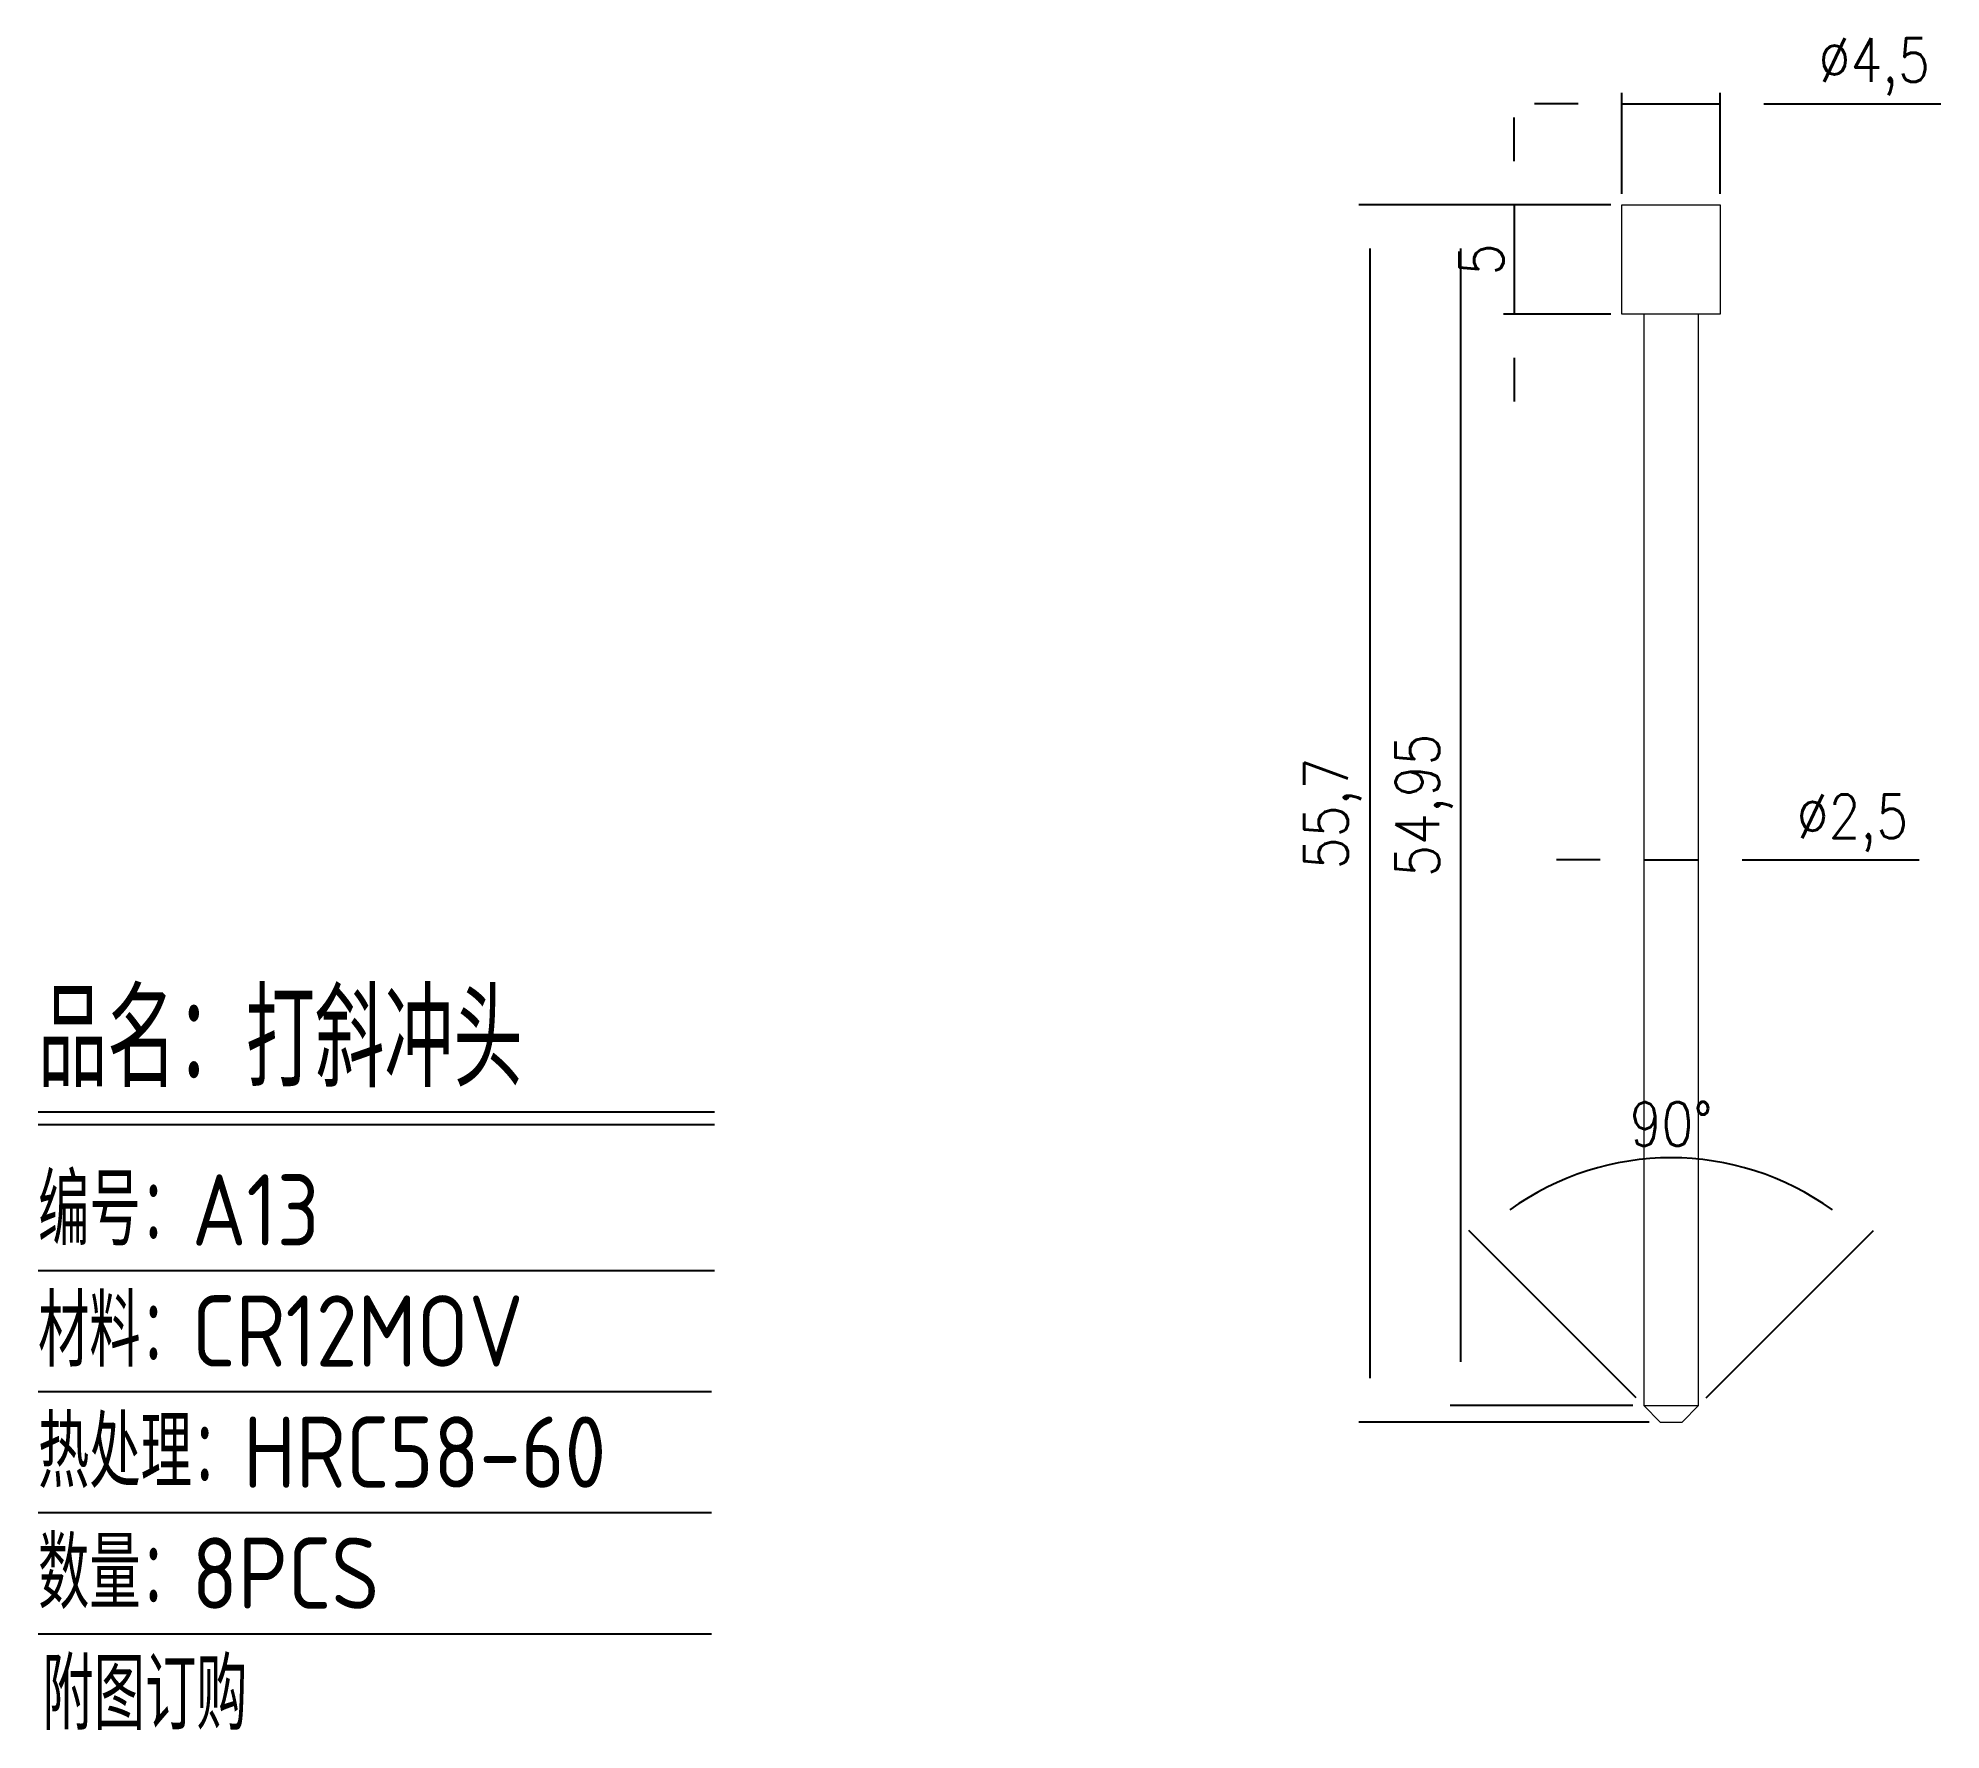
# Model space of a CAD drawing. Header units: millimetres. Extents: x 2548.6 to 2635.7, y -1958.4 to -1881.
import ezdxf

# ---------------------------------------------------------------- set-up
doc = ezdxf.new("R2010")
doc.units = ezdxf.units.MM
doc.layers.add('DIM', color=4, linetype='Continuous')
doc.layers.add('PRESS', color=3, linetype='Continuous')
doc.styles.add('gbenor', font='gbenor.shx', dxfattribs={"bigfont": 'gbcbig.shx'})
doc.styles.get("Standard").update_dxf_attribs({"font": 'txt.shx', "width": 0.85, "bigfont": 'ctxt.shx'})
doc.dimstyles.new('T-2-WX', dxfattribs={"dimtxt": 2, "dimasz": 2, "dimexe": 0.5, "dimexo": 0.5, "dimgap": 0.5, "dimtad": 1, "dimtxsty": 'Standard', "dimblk": 'OPEN30', "dimcen": 0, "dimazin": 3, "dimtfac": 1, "dimtmove": 0, "dimatfit": 3, "dimldrblk": 'OPEN30', "dimlwd": -1, "dimlwe": -1})

# ---------------------------------------------------------------- blocks, each defined once
blk = doc.blocks.new('*D7579')
at = {"layer": 'Defpoints', "color": 0}
for p in [(2621.096, -1888.642), (2609.553, -1944.342), (2622.846, -1944.342)]:
    blk.add_point(p, dxfattribs=at)
at = {"layer": 'DIM', "color": 0}
for p, q in [((2620.596, -1888.642), (2609.053, -1888.642)), ((2609.553, -1890.642), (2609.553, -1942.342)), ((2622.346, -1944.342), (2609.053, -1944.342))]:
    blk.add_line(p, q, dxfattribs=at)
at = {"layer": 'DIM', "color": 0, "insert": (2607.862, -1916.492), "char_height": 2, "attachment_point": 5, "rotation": 90}
blk.add_mtext('55,7', dxfattribs=at)
blk = doc.blocks.new('_Open30')
blk = doc.blocks.new('*D7580')
at = {"layer": 'Defpoints', "color": 0}
for p in [(2625.596, -1884.013), (2621.096, -1888.642), (2625.596, -1888.642)]:
    blk.add_point(p, dxfattribs=at)
at = {"layer": 'DIM', "color": 0}
for p, q in [((2621.096, -1888.142), (2621.096, -1883.513)), ((2625.596, -1888.142), (2625.596, -1883.513)), ((2619.096, -1884.013), (2617.096, -1884.013)), ((2621.096, -1884.013), (2625.596, -1884.013)), ((2627.596, -1884.013), (2635.696, -1884.013))]:
    blk.add_line(p, q, dxfattribs=at)
at = {"layer": 'DIM', "color": 0, "insert": (2632.646, -1882.323), "char_height": 2, "attachment_point": 5}
blk.add_mtext('%%c4,5', dxfattribs=at)
blk = doc.blocks.new('*D7581')
at = {"layer": 'Defpoints', "color": 0}
for p in [(2621.096, -1888.642), (2616.17, -1893.642), (2621.096, -1893.642)]:
    blk.add_point(p, dxfattribs=at)
at = {"layer": 'DIM', "color": 0}
for p, q in [((2616.17, -1886.642), (2616.17, -1884.642)), ((2620.596, -1888.642), (2615.67, -1888.642)), ((2616.17, -1888.642), (2616.17, -1893.642)), ((2620.596, -1893.642), (2615.67, -1893.642)), ((2616.17, -1895.642), (2616.17, -1897.642))]:
    blk.add_line(p, q, dxfattribs=at)
at = {"layer": 'DIM', "color": 0, "insert": (2614.67, -1891.142), "char_height": 2, "attachment_point": 5, "rotation": 90}
blk.add_mtext('5', dxfattribs=at)
blk = doc.blocks.new('*D7582')
at = {"layer": 'Defpoints', "color": 0}
for p in [(2622.096, -1918.617), (2624.596, -1918.617), (2624.596, -1918.617)]:
    blk.add_point(p, dxfattribs=at)
at = {"layer": 'DIM', "color": 0}
for p, q in [((2622.096, -1918.117), (2622.096, -1918.117)), ((2624.596, -1918.117), (2624.596, -1918.117)), ((2620.096, -1918.617), (2618.096, -1918.617)), ((2622.096, -1918.617), (2624.596, -1918.617)), ((2626.596, -1918.617), (2634.696, -1918.617))]:
    blk.add_line(p, q, dxfattribs=at)
at = {"layer": 'DIM', "color": 0, "insert": (2631.646, -1916.926), "char_height": 2, "attachment_point": 5}
blk.add_mtext('%%c2,5', dxfattribs=at)
blk = doc.blocks.new('*D7583')
at = {"layer": 'Defpoints', "color": 0}
for p in [(2626.605, -1932.678), (2622.096, -1943.592), (2624.596, -1943.592), (2622.846, -1944.342), (2623.846, -1944.342)]:
    blk.add_point(p, dxfattribs=at)
at = {"layer": 'DIM', "color": 0}
for p, q in [((2621.742, -1943.238), (2614.088, -1935.584)), ((2624.949, -1943.238), (2632.604, -1935.584))]:
    blk.add_line(p, q, dxfattribs=at)
blk.add_arc((2623.346, -1944.842), 12.593, 54.10945, 125.89055, dxfattribs=at)
at = {"layer": 'DIM', "color": 0, "insert": (2623.346, -1930.702), "char_height": 2, "attachment_point": 5}
blk.add_mtext('90%%d', dxfattribs=at)
blk = doc.blocks.new('*D7584')
at = {"layer": 'Defpoints', "color": 0}
for p in [(2613.729, -1888.642), (2621.096, -1888.642), (2622.096, -1943.592)]:
    blk.add_point(p, dxfattribs=at)
at = {"layer": 'DIM', "color": 0}
for p, q in [((2620.596, -1888.642), (2613.229, -1888.642)), ((2613.729, -1941.592), (2613.729, -1890.642)), ((2621.596, -1943.592), (2613.229, -1943.592))]:
    blk.add_line(p, q, dxfattribs=at)
at = {"layer": 'DIM', "color": 0, "insert": (2612.038, -1916.117), "char_height": 2, "attachment_point": 5, "rotation": 90}
blk.add_mtext('54,95', dxfattribs=at)

msp = doc.modelspace()

# ---------------------------------------------------------------- linework, layer by layer
at = {"layer": 'DIM', "color": 4, "linetype": 'Continuous', "lineweight": 25}
for p, q in [((2548.613, -1930.155), (2579.562, -1930.155)), ((2548.613, -1930.725), (2579.562, -1930.725)), ((2548.613, -1937.407), (2579.562, -1937.407)), ((2548.613, -1942.948), (2579.428, -1942.948)), ((2548.613, -1948.489), (2579.428, -1948.489)), ((2548.613, -1954.03), (2579.428, -1954.03))]:
    msp.add_line(p, q, dxfattribs=at)
at = {"layer": 'PRESS', "linetype": 'Continuous', "lineweight": 15}
msp.add_line((2624.596, -1893.642), (2622.096, -1893.642), dxfattribs=at)
msp.add_lwpolyline([(2621.096, -1893.642), (2621.096, -1888.642), (2625.596, -1888.642), (2625.596, -1893.642)], close=True, dxfattribs=at)
msp.add_lwpolyline([(2622.096, -1893.642), (2622.096, -1943.592), (2622.846, -1944.342), (2623.846, -1944.342), (2624.596, -1943.592), (2624.596, -1893.642)], dxfattribs=at)
at = {"layer": 'PRESS', "lineweight": 15}
msp.add_lwpolyline([(2622.096, -1943.592), (2624.596, -1943.592)], dxfattribs=at)

# ---------------------------------------------------------------- texts
at = {"layer": 'DIM', "color": 3, "linetype": 'Continuous', "lineweight": 25, "style": 'gbenor'}
for s, height, p in [('品名：打斜冲头', 4.4002, (2548.613, -1929.014)), ('编号：A13', 3.2594, (2548.613, -1936.266)), ('材料：CR12MOV', 3.2594, (2548.613, -1941.807)), ('热处理：HRC58-60', 3.25937, (2548.613, -1947.348)), ('数量：8PCS', 3.2594, (2548.613, -1952.889)), ('附图订购', 3.2594, (2548.811, -1958.43))]:
    msp.add_text(s, height=height, dxfattribs=at).set_placement(p)

# ---------------------------------------------------------------- dimensions: what is measured, and where the dimension line sits
at = {"layer": 'DIM'}
for base, p1, p2, picture, middle in [((2625.596, -1884.013), (2621.096, -1888.642), (2625.596, -1888.642), '*D7580', (2632.646, -1882.323)), ((2624.596, -1918.617), (2622.096, -1918.617), (2624.596, -1918.617), '*D7582', (2631.646, -1916.926))]:
    dim = msp.add_linear_dim(base=base, p1=p1, p2=p2, text='%%c<>', dimstyle='T-2-WX', dxfattribs=at)
    dim.commit()
    dim.dimension.update_dxf_attribs({"geometry": picture, "text_midpoint": middle})
for base, p1, p2, picture, middle in [((2616.17, -1893.642), (2621.096, -1888.642), (2621.096, -1893.642), '*D7581', (2614.67, -1891.142)), ((2609.553, -1944.342), (2621.096, -1888.642), (2622.846, -1944.342), '*D7579', (2607.862, -1916.492)), ((2613.729, -1888.642), (2622.096, -1943.592), (2621.096, -1888.642), '*D7584', (2612.038, -1916.117))]:
    dim = msp.add_linear_dim(base=base, p1=p1, p2=p2, angle=90, dimstyle='T-2-WX', dxfattribs=at)
    dim.commit()
    dim.dimension.update_dxf_attribs({"geometry": picture, "text_midpoint": middle})
dim = msp.add_angular_dim_2l(base=(2626.605, -1932.678), line1=((2623.846, -1944.342), (2624.596, -1943.592)), line2=((2622.096, -1943.592), (2622.846, -1944.342)), dimstyle='T-2-WX', dxfattribs=at)
dim.commit()
dim.dimension.update_dxf_attribs({"geometry": '*D7583', "text_midpoint": (2623.346, -1930.702)})

doc.saveas('drawing.dxf')
